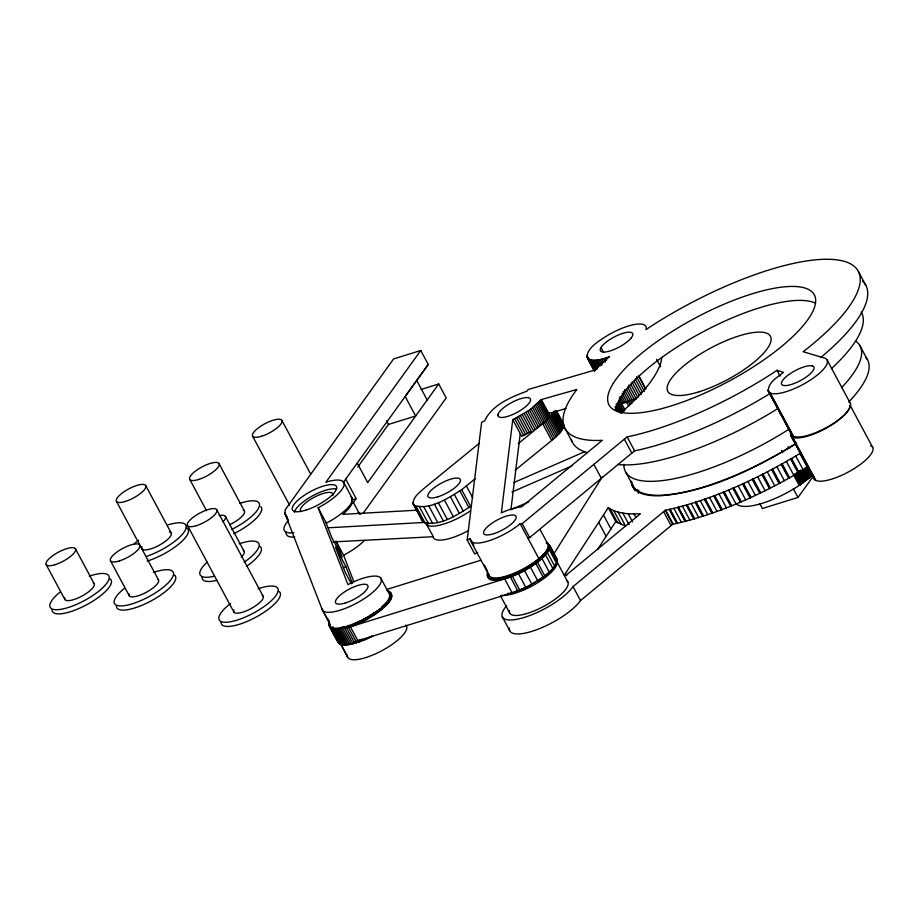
<?xml version="1.0" encoding="UTF-8"?>
<svg xmlns="http://www.w3.org/2000/svg" width="919" height="919" viewBox="0 0 919 919"><rect width="100%" height="100%" fill="white"/><g stroke="black" fill="none" stroke-linecap="round" stroke-linejoin="round"><path stroke-width="1.38" d="M848.926 401.821A33.268 10.224 -28.2 0 1 831.856 424.406A33.268 10.224 -28.2 0 1 793.671 436.353L791.891 435.055L768.353 391.23C767.675 382.511 777.623 377.238 783.47 372.379L776.957 370.334L771.719 373.838A166.362 51.131 -28.2 0 1 632.019 435.836L627.114 436.87L522.176 523.635L520.165 523.75A33.268 10.224 -28.2 0 1 487.587 541.211A33.268 10.224 -28.2 0 1 470.16 538.649L467.185 539.993L474.675 553.939L477.639 552.595M871.913 446.427A33.268 10.224 -28.2 0 1 853.337 469.138A33.268 10.224 -28.2 0 1 816.061 480.522L814.268 479.19L790.742 435.399L790.903 431.597M791.891 435.055L791.259 432.367M814.268 479.19L813.637 476.513M515.168 470.229L551.676 440.465C556.477 436.318 562.738 431.941 563.703 425.21L556.006 410.85M467.185 539.993L481.613 422.235L484.577 420.971C492.124 404.774 511.09 397.054 526.989 391.149L528.276 389.484L594.386 370.185L609.607 356.515C583.875 367.382 579.361 353.298 601.52 339.329A33.268 10.224 -28.2 0 1 638.762 324.005L640.003 323.993A33.268 10.224 -28.2 0 1 645.965 326.636L646.172 327.29A33.268 10.224 -28.2 0 1 646.011 329.611L651.582 325.9A166.362 51.131 -28.2 0 1 838.565 260.1A166.362 51.131 -28.2 0 1 804.849 350.403L803.114 351.724L823.252 357.721A33.268 10.224 -28.2 0 1 811.316 379.432A33.268 10.224 -28.2 0 1 770.478 393.091L768.353 391.23M638.36 493.365L638.625 490.264M386.968 590.423C401.614 598.062 369.484 615.983 363.729 619.291C357.514 621.945 327.405 637.453 329.278 621.233M337.698 639.796C338.812 649.193 352.942 643.564 358.617 642.117A34.933 10.741 -28.2 0 0 372.712 636.028M344.82 628.412C357.996 624.897 370.311 618.384 381.029 610.021C385.624 605.77 395.365 598.866 390.035 591.882M512.768 419.65L501.349 512.848L502.796 512.205A33.268 10.224 -28.2 0 1 521.567 506.909L602.255 440.316A166.362 51.131 -28.2 0 1 569.056 433.377L566.632 430.896A166.362 51.131 -28.2 0 1 576.879 389.461L541.176 399.627L529.505 410.127L512.768 419.65L521.739 436.399L531.366 431.425L522.383 414.687M510.907 509.861L520.246 433.607M661.852 357.434L661.37 360.237A156.942 48.236 -28.2 0 1 620.727 412.907M475.215 478.742L461.671 489.689L470.643 506.438C456.846 514.927 439.799 527.047 423.039 522.187L413.022 503.612C413.263 496.49 420.167 491.929 424.98 487.598L479.178 443.406M350.38 626.781L504.646 578.89C518.293 574.754 531.171 567.827 541.957 558.476C545.323 555.156 553.606 547.713 547.517 543.336M354.102 641.899L512.136 592.835L525.909 587.597L544.944 576.156L553.031 568.827L556.673 563.45L557.063 559.349L549.263 544.772M518.362 443.567L547.127 420.006L551.607 415.262L554.168 411.069L563.152 427.817M553.652 554.191L602.186 476.995M608.275 507.633L564.289 575.237L566.299 575.076L640.359 513.79C629.515 514.112 617.534 514.066 608.275 507.633L615.753 521.578L625.54 526.059L618.062 512.101M597.545 549.573L615.753 521.578M800.805 452.975C758.68 478.317 713.454 499.787 665.218 510.344L572.916 586.724A41.263 12.682 -28.2 0 1 522.704 617.901A41.263 12.682 -28.2 0 1 506.714 605.678M808.283 466.921C766.159 492.262 720.933 513.732 672.708 524.289L580.394 600.681A41.263 12.682 -28.2 0 1 538.143 629.17A41.263 12.682 -28.2 0 1 509.448 628.056M420.764 350.507L325.923 482.176A33.268 10.224 -28.2 0 1 343.855 485.818A33.268 10.224 -28.2 0 1 318.135 507.77L347.956 584.599A33.268 10.224 -28.2 0 1 381.167 578.821A33.268 10.224 -28.2 0 1 355.412 603.794A33.268 10.224 -28.2 0 1 322.201 609.573L284.924 513.549L285.292 509.654L393.585 358.938L420.764 350.507L428.243 364.452L343.235 482.498M428.243 364.452L405.187 396.468L415.652 415.997L388.473 424.44L357.836 466.955M352.896 503.164L356.17 498.615L345.693 479.086M363.051 513.399L446.197 397.938L438.708 383.981L367.692 482.624L357.215 463.084M759.703 503.509L762.379 508.494L797.991 497.443L812.982 476.639M549.367 412.631L548.666 413.584L565.978 408.53M539.212 401.925L548.195 418.673L550.86 415.411A33.268 10.224 -28.2 0 0 552.055 413.424M527.805 411.298L536.788 428.036L547.081 419.811L538.109 403.073M736.096 503.486A49.913 15.336 -28.2 0 0 797.416 486.611L812.81 475.043M527.655 537.695L529.666 537.592L634.604 450.827L639.498 449.793A166.362 51.131 -28.2 0 0 770.179 393.447M413.022 503.612L414.067 505.439C430.827 510.298 447.863 498.19 461.671 489.689M794.969 444.314C753.741 469.092 708.802 491.803 660.187 495.789A133.094 40.907 -28.2 0 1 631.858 484.933L631.112 482.303M333.769 542.394L336.09 541.268L343.58 555.225L353.861 581.716M513.778 482.601L584.668 451.734M511.963 492.021L572.135 465.83M511.757 509.321L528.85 501.877M636.12 398.984L626.792 402.465L616.063 404.406L620.647 412.953M343.384 567.666L345.923 566.609L352.414 583.335M617.488 403.475L626.724 401.798L636.005 398.478L628.803 385.05M421.051 389.472L438.708 383.981M352.08 499.89L356.17 498.615M386.842 589.424L481.039 560.176M416.698 510.206L342.787 514.341L343.614 513.652A33.268 10.224 -28.2 0 0 351.345 498.948M328.186 527.805L424.199 522.44M332.804 541.923L433.148 536.719A33.268 10.224 -28.2 0 0 468.483 530.562M787.721 446.921L790.455 447.771M790.742 435.399L792.867 437.272A33.268 10.224 -28.2 0 0 826.399 428.059A33.268 10.224 -28.2 0 0 849.857 405.601M561.98 422.166L563.06 423.165M390.207 592.789L390.782 593.272M423.039 522.187L412.941 502.865M858.472 271.656L865.962 285.614M859.724 345.314L867.203 359.272M827.157 360.087L850.339 403.338M850.201 405.497L872.74 447.507M776.957 370.334L780.07 376.147M770.191 392.953L793.384 436.203M769.766 392.735L792.959 435.985M768.043 389.886L780.633 413.366M781.954 415.836L791.225 433.136M768.135 390.586L792.362 435.56M792.592 437.122L815.762 480.338M792.155 436.916L815.325 480.132M790.432 434.055L799.036 450.115M800.357 452.573L813.602 477.271M790.524 434.767L814.739 479.695M799.909 453.515L807.387 467.472M807.594 467.679L811.959 475.812M807.468 467.782L811.833 475.927M806.721 466.737L811.707 476.031M805.802 467.507L810.799 476.812M804.895 468.288L809.88 477.581M804.757 468.391L809.742 477.696M804.63 468.506L809.616 477.811M803.654 469.287L808.64 478.581M795.728 456.008L803.217 469.965M802.689 470.068L807.675 479.362M802.551 470.172L807.537 479.477M802.402 470.287L807.399 479.592M800.759 469.896L806.365 480.361M799.737 470.677L805.354 481.142M799.587 470.792L805.055 481.361M791.558 458.512L799.048 472.458M798.37 471.677L803.976 482.142M791.098 458.776L798.588 472.722M790.65 459.041L798.129 472.998M797.301 472.446L802.907 482.912M797.141 472.561L802.758 483.026M796.991 472.665L802.597 483.13M795.877 473.434L801.483 483.899M794.763 474.204L800.38 484.669M794.602 474.307L800.208 484.772M781.506 450.31L782.816 452.734M794.441 474.422L800.058 484.887M786.4 461.464L799.254 485.404M782.149 463.9L789.628 477.846M781.678 464.152L789.168 478.098M781.219 464.417L788.697 478.362M793.304 488.713L797.991 497.443M776.9 466.76L784.389 480.706M772.592 469.104L780.07 483.061M772.121 469.356L779.599 483.302M771.661 469.609L779.14 483.555M767.296 471.861L774.774 485.818M762.942 474.124L770.421 488.081M762.471 474.353L769.95 488.311M762 474.606L769.479 488.552M757.612 476.754L765.09 490.712M753.235 478.925L760.714 492.871M752.764 479.144L760.243 493.101M752.282 479.385L759.772 493.331M747.894 481.43L755.384 495.375M743.505 483.486L750.995 497.432M743.034 483.693L750.513 497.65M742.563 483.922L750.042 497.868M738.187 485.852L745.665 499.798M733.81 487.794L741.3 501.74M733.339 487.989L740.829 501.935M732.868 488.196L740.346 502.142M728.526 489.999L736.016 503.957M656.625 359.421L660.554 366.75M724.183 491.814L731.662 505.772M723.724 491.998L731.202 505.955M723.253 492.193L730.731 506.151M718.957 493.871L726.447 507.816M714.672 495.548L722.15 509.505M714.212 495.72L721.691 509.666M713.741 495.904L721.231 509.85M709.525 497.432L717.004 511.389M705.298 498.983L712.776 512.928M638.602 375.492L645.804 388.921M704.85 499.132L712.328 513.078M638.406 375.607L645.609 389.036M704.391 499.293L711.88 513.25M636.522 376.675L644.368 391.322M635.259 378.927L642.45 392.356M700.267 500.683L707.745 514.629M633.972 381.132L641.175 394.561M632.031 382.086L639.233 395.515M696.12 502.084L703.598 516.03M695.683 502.211L703.161 516.168M695.235 502.36L702.713 516.317M630.744 384.199L637.947 397.628M691.214 503.601L698.693 517.546M627.539 387.06L634.087 399.271M626.298 389.013L632.192 399.995M687.171 504.841L694.649 518.798M686.746 504.956L694.224 518.913M624.438 389.679L630.331 400.673M686.309 505.094L693.788 519.051M630.423 401.258L631.732 403.705M600.969 347.543L603.622 352.482M605.311 358.019L606.551 360.34M623.266 391.505L628.504 401.27M628.585 401.89L629.894 404.337M603.53 358.548L605.403 362.04M622.14 393.263L626.724 401.798M626.792 402.465L628.757 406.129M682.403 506.174L689.893 520.12M601.819 359.019L603.68 362.5M621.726 396.158L625 402.269M600.153 359.409L602.646 364.062M620.072 396.56L623.346 402.66M678.486 507.254L685.976 521.211M678.084 507.357L685.563 521.314M598.568 359.72L601.681 365.544M619.142 398.088L621.761 402.981M677.659 507.472L685.137 521.429M621.738 403.751L625.012 409.851M597.063 359.972L600.176 365.785M618.946 400.776L620.245 403.223M620.199 404.027L624.127 411.356M595.627 360.133L598.751 365.946M618.728 404.234L622.657 411.551M673.891 508.391L681.381 522.337M594.294 360.225L598.039 367.198M617.35 404.36L621.933 412.907M593.054 360.237L597.419 368.37M591.916 360.168L596.902 369.461M616.178 406.83L618.797 411.712M590.871 360.018L595.857 369.323M589.952 359.8L595.558 370.265M615.087 406.726L617.706 411.609M670.112 509.31L677.602 523.267M669.721 509.402L677.2 523.348M586.862 355.458L588.849 359.157M589.136 359.501L595.098 370.621M615.454 409.047L616.775 411.517M669.319 509.494L676.798 523.451M586.804 356.227L594.398 370.254M587.861 358.686L594.49 371.046M586.885 356.94L594.375 371.184M627.114 436.87L634.604 450.827M665.712 510.24L673.19 524.198M665.218 510.344L672.708 524.289M663.633 511.653L671.111 525.611M624.369 439.225L631.847 453.17M637.223 489.758L638.475 492.09M625.873 472.4L633.363 486.346M631.858 484.933L634.972 490.746M634.018 513.951L635.891 517.443M628.171 513.721L632.536 521.866M622.841 513.112L629.078 524.738M593.869 464.359L601.348 478.317M613.835 510.723L621.324 524.68M610.205 508.977L617.683 522.922M556.351 410.621L563.623 424.452L563.404 423.774M556.167 410.667L562.589 422.625M555.961 411.666L563.657 426.014M564.829 428.07L572.307 442.028M555.133 411.344L563.462 426.887M553.72 412.057L562.704 428.794M553.146 413.079L562.118 429.816M552.434 414.147L561.417 430.896M551.607 415.262L560.59 432.01M550.653 416.41L559.637 433.148M603.473 515.008L610.951 528.965M541.176 399.627L550.159 416.364L541.107 399.731M549.596 417.582L558.568 434.319M540.211 400.81L549.194 417.559M548.413 418.777L557.396 435.526M547.127 420.006L556.11 436.743M536.891 404.234L545.875 420.971M545.748 421.235L554.731 437.972M598.671 522.394L606.149 536.34M535.593 405.405L544.565 422.143M544.266 422.476L553.249 439.213M534.192 406.577L543.163 423.326M542.692 423.716L551.676 440.465M532.71 407.772L541.682 424.509M531.148 408.955L540.119 425.692M529.505 410.127L538.488 426.875M526.047 412.447L535.03 429.196L533.215 430.322L524.244 413.584M520.499 415.756L529.482 432.504M518.592 416.789L527.563 433.538M516.65 417.789L525.634 434.538M514.709 418.742L523.692 435.491M573.008 586.586L580.486 600.544M565.484 573.41L566.724 575.731M549.585 545.404L557.063 559.349M539.97 529.367L548.769 545.668M549.746 547.678L557.224 561.635M556.776 561.44L567.908 582.198M549.183 549.505L556.673 563.45M547.379 552.606L554.858 566.563M545.553 554.881L553.031 568.827M541.957 558.476L549.436 572.434M522.176 523.635L529.666 537.592M520.165 523.75L538.867 558.626M537.466 562.21L544.944 576.156M535.8 563.45L543.278 577.396M530.389 567.103L537.868 581.061M524.519 570.55L532.009 584.495M416.721 380.455L427.197 399.983M518.431 573.64L525.909 587.597M466.37 485.967L472.78 497.926M512.354 576.27L519.832 590.228M510.367 577.029L517.845 590.986M459.937 490.93L468.92 507.667M504.646 578.89L512.136 592.835M454.388 494.537L463.36 511.286M450.448 496.823L459.431 513.56M470.16 538.649L473.905 545.622M484.244 564.909L487.541 571.067M500.464 595.776L509.62 612.87M470.539 540.705L489.241 575.581M444.371 499.947L453.343 516.685M502.256 616.741L509.746 630.698M438.283 502.613L447.254 519.35M434.331 504.083L443.303 520.82M386.508 420.776L388.473 424.44M428.736 505.76L437.72 522.509M423.739 506.771L432.711 523.508M419.523 507.047L428.507 523.796M433.113 536.305L425.669 522.773A33.268 10.224 -28.2 0 0 470.08 511.021M416.261 506.599L425.233 523.348M343.591 482.211L351.828 497.57M351.782 499.465L359.582 514.008A33.268 10.224 -28.2 0 0 358.261 512.446M390.495 592.433L391.563 594.455M391 593.754L391.747 595.144M391.057 594.513L391.804 595.903M388.748 590.997L389.495 592.387M390.977 595.34L391.724 596.73M390.759 596.224L391.505 597.614M380.857 578.235L389.093 593.582M390.414 597.155L391.161 598.556M389.943 598.143L390.69 599.544M389.334 599.188L390.081 600.578M388.611 600.268L389.357 601.658M387.749 601.382L388.496 602.784M386.773 602.531L387.531 603.932M385.693 603.714L386.439 605.116M384.487 604.92L385.233 606.31M383.189 606.138L383.935 607.539M281.823 420.293L310.737 474.204M381.776 607.379L382.522 608.769M380.282 608.619L381.029 610.021M378.697 609.871L379.444 611.261M377.031 611.112L377.778 612.502M375.285 612.341L376.032 613.743M318.135 507.77L326.371 523.129A33.268 10.224 -28.2 0 0 350.84 496.582M373.482 613.559L374.228 614.96M345.923 566.609L335.458 547.069L345.441 572.801L351.334 583.795M371.609 614.765L372.356 616.167M369.702 615.948L370.449 617.338M367.738 617.097L368.485 618.487M365.751 618.211L366.497 619.601M363.729 619.291L364.475 620.681M361.695 620.325L362.442 621.715M359.651 621.313L360.397 622.703M357.617 622.243L358.364 623.633M355.584 623.116L356.331 624.518M353.574 623.944L354.32 625.334M252.645 436.261L289.611 505.209M351.586 624.69L352.333 626.092M349.634 625.379L358.617 642.117M356.733 642.714L347.727 626M284.752 512.894L287.279 517.615M345.866 626.551L354.849 643.3M284.924 513.549L288.348 519.959M344.074 627.022L353.057 643.759M342.35 627.424L351.322 644.162M340.696 627.734L349.679 644.483M339.122 627.976L348.106 644.724M337.641 628.136L346.624 644.874M336.262 628.217L345.234 644.954M334.976 628.217L343.947 644.954M333.792 628.125L342.764 644.874M332.724 627.964L341.696 644.701M322.018 608.906L329.496 622.864L327.957 618.901M340.593 643.553L347.635 657.005A33.268 10.224 -28.2 0 0 382.763 650.204A33.268 10.224 -28.2 0 0 405.865 625.138M322.201 609.573L330.426 624.92M331.77 627.711L347.635 657.005M330.943 627.39L339.915 644.127M328.634 623.875L336.974 639.417M330.231 626.988L339.214 643.725M328.692 624.633L338.629 643.254M328.876 625.334L338.181 642.691M218.963 463.498L244.397 510.941M225.373 516.329L244.075 551.216M216.723 509.677L263.098 596.178M189.785 479.465L206.511 510.677M187.545 525.634L233.92 612.134M145.684 485.473L171.118 532.905M116.495 501.429L158.436 579.832M110.544 560.912L129.246 595.788M75.404 548.723L94.106 583.599M46.214 564.68L64.916 599.567M336.09 541.268L342.201 557.006L331.725 537.477L325.625 521.739M346.417 653.673L347.451 656.35M855.922 341.305A133.094 40.907 -28.2 0 1 841.528 387.692M789.065 429.173A133.094 40.907 -28.2 0 1 623.932 464.371M865.549 357.123A133.094 40.907 -28.2 0 1 849.007 401.649M796.543 443.13A133.094 40.907 -28.2 0 1 631.56 481.246M566.552 580.67A32.935 10.12 -28.2 0 1 542.819 606.85A32.935 10.12 -28.2 0 1 509.39 610.756M870.603 445.646A33.268 10.224 -28.2 0 1 871.327 446.002M615.362 410.012A116.472 35.795 -28.2 0 1 618.809 400.638L620.819 397.18A116.472 35.795 -28.2 0 1 759.519 307.796L765.699 305.97A116.472 35.795 -28.2 0 1 815.475 303.155M862.596 281.088A166.362 51.131 -28.2 0 1 820.713 357.583M587.436 452.585A166.362 51.131 -28.2 0 1 571.446 439.948M546.38 542.681A33.268 10.224 -28.2 0 1 524.347 568.356A33.268 10.224 -28.2 0 1 488.862 574.272M861.241 312.035A149.728 46.019 -28.2 0 1 831.339 368.703M778.416 408.243A149.728 46.019 -28.2 0 1 618.2 464.52M294.723 537.006A33.268 10.224 -28.2 0 1 286.223 532.158M293.885 532.664A33.268 10.224 -28.2 0 1 287.969 521.119M186.293 527.747A33.268 10.224 -28.2 0 1 179.653 543.347A33.268 10.224 -28.2 0 1 147.235 561.084M168.062 524.887A33.268 10.224 -28.2 0 1 184.271 531.871A33.268 10.224 -28.2 0 1 146.81 556.305M134.3 543.795A33.268 10.224 -28.2 0 1 138.574 540.246M169.441 531.952A16.634 5.112 -28.2 0 1 158.861 545.438A16.634 5.112 -28.2 0 1 141.974 546.621M262.271 595.489A16.634 5.112 -28.2 0 1 249.876 609.205A16.634 5.112 -28.2 0 1 233.954 609.883M278.285 591.009A33.268 10.224 -28.2 0 1 256.378 616.925A33.268 10.224 -28.2 0 1 221.042 622.324M258.228 588.734A33.268 10.224 -28.2 0 1 274.161 597.809A33.268 10.224 -28.2 0 1 228.785 622.037A33.268 10.224 -28.2 0 1 230.566 603.519M260.801 506.622A33.268 10.224 -28.2 0 1 233.817 533.698M239.526 503.509A33.268 10.224 -28.2 0 1 259.25 506.564A33.268 10.224 -28.2 0 1 231.577 529.516M243.167 510.102A16.634 5.112 -28.2 0 1 229.716 524.68M93.278 582.922A16.634 5.112 -28.2 0 1 81.366 596.385A16.634 5.112 -28.2 0 1 64.789 597.764M89.235 576.167A33.268 10.224 -28.2 0 1 105.478 584.875A33.268 10.224 -28.2 0 1 60.769 609.331A33.268 10.224 -28.2 0 1 60.045 592.135M109.958 578.821A33.268 10.224 -28.2 0 1 86.42 604.874A33.268 10.224 -28.2 0 1 52.038 609.745M157.608 579.142A16.634 5.112 -28.2 0 1 145.696 592.617A16.634 5.112 -28.2 0 1 129.119 593.984M153.565 572.399A33.268 10.224 -28.2 0 1 169.808 581.095A33.268 10.224 -28.2 0 1 125.099 605.552A33.268 10.224 -28.2 0 1 124.375 588.355M175.265 576.029A33.268 10.224 -28.2 0 1 148.821 602.106A33.268 10.224 -28.2 0 1 116.368 605.977M174.288 575.053A33.268 10.224 -28.2 0 1 174.84 575.512M219.113 515.639A16.634 5.112 -28.2 0 1 223.087 521.705M239.204 543.784A33.268 10.224 -28.2 0 1 259.078 544.151A33.268 10.224 -28.2 0 1 244.19 562.187M214.472 576.167A33.268 10.224 -28.2 0 1 207.257 562.095M243.248 550.527A16.634 5.112 -28.2 0 1 241.226 557.155M259.928 546.437A33.268 10.224 -28.2 0 1 246.441 566.38M216.723 580.36A33.268 10.224 -28.2 0 1 202.019 577.362M546.323 543.255A34.485 10.603 -28.2 0 1 525.438 569.883A34.485 10.603 -28.2 0 1 487.817 576.029M546.403 542.176A34.485 10.603 -28.2 0 1 520.705 570.619A34.485 10.603 -28.2 0 1 487.69 572.02M556.454 560.441A34.037 10.465 -28.2 0 1 556.432 561.98M555.88 563.761A34.037 10.465 -28.2 0 1 554.835 565.736M554.123 566.782A34.037 10.465 -28.2 0 1 537.569 580.911M535.697 582.06A34.037 10.465 -28.2 0 1 533.79 583.186M531.848 584.266A34.037 10.465 -28.2 0 1 519.993 589.849M518.052 590.584A34.037 10.465 -28.2 0 1 514.295 591.859M512.492 592.399A34.037 10.465 -28.2 0 1 510.746 592.858M509.057 593.237A34.037 10.465 -28.2 0 1 507.449 593.559M556.259 560.016A34.037 10.465 -28.2 0 1 539.235 581.727A34.037 10.465 -28.2 0 1 501.464 595.328M361.799 639.279A34.933 10.741 -28.2 0 1 357.859 640.727M389.392 594.168A33.268 10.224 -28.2 0 1 389.576 594.834M389.633 595.558A33.268 10.224 -28.2 0 1 389.357 597.178M389.024 598.074A33.268 10.224 -28.2 0 1 388.576 599.016M388.002 600.004A33.268 10.224 -28.2 0 1 387.313 601.026M386.497 602.094A33.268 10.224 -28.2 0 1 382.155 606.62M374.642 612.525A33.268 10.224 -28.2 0 1 369.323 615.96M365.555 618.108A33.268 10.224 -28.2 0 1 363.637 619.142M343.269 626.896A33.268 10.224 -28.2 0 1 341.696 627.195M333.195 627.183A33.268 10.224 -28.2 0 1 332.402 626.873M372.62 635.879A33.268 10.224 -28.2 0 1 362.948 640.313M361.052 641.037A33.268 10.224 -28.2 0 1 359.191 641.692M355.607 642.806A33.268 10.224 -28.2 0 1 352.253 643.633M350.679 643.943A33.268 10.224 -28.2 0 1 347.773 644.322M342.167 643.932A33.268 10.224 -28.2 0 1 341.374 643.622M364.475 540.395A33.268 10.224 -28.2 0 1 343.58 555.225M300.846 511.435A18.3 5.629 -28.2 0 1 315.665 496.536A18.3 5.629 -28.2 0 1 332.85 495.559M294.425 512.262A24.951 7.674 -28.2 0 1 312.426 495.927A24.951 7.674 -28.2 0 1 336.699 489.126M358.341 512.63A33.268 10.224 -28.2 0 1 360.799 514.307M497.926 414.974L497.914 415.388A18.3 5.629 -28.2 0 0 507.368 416.479L508.356 416.181A18.3 5.629 -28.2 0 0 530.504 400.512L530.585 400.064A18.3 5.629 -28.2 0 0 522.095 398.283L521.142 398.547A18.3 5.629 -28.2 0 0 497.926 414.974M613.341 383.223L611.33 386.681A116.472 35.795 -28.2 0 0 677.625 403.82L684.127 401.523A116.472 35.795 -28.2 0 0 808.789 318.284A116.472 35.795 -28.2 0 0 758.221 292.012L752.029 293.839A116.472 35.795 -28.2 0 0 613.341 383.223M631.296 337.824L630.813 338.422A18.3 5.629 -28.2 0 1 622.025 345.441L621.003 346.049A18.3 5.629 -28.2 0 1 601.531 351.701A18.3 5.629 -28.2 0 1 608.125 340.685L609.067 340.041A18.3 5.629 -28.2 0 1 627.895 332.218A18.3 5.629 -28.2 0 1 631.296 337.824M812.293 365.911L811.776 365.796A18.3 5.629 -28.2 0 0 783.643 379.145A18.3 5.629 -28.2 0 0 797.301 382.166A18.3 5.629 -28.2 0 0 812.293 365.911M699.313 391.712A58.23 17.898 -28.2 0 0 770.685 336.802A58.23 17.898 -28.2 0 0 687.401 362.936A58.23 17.898 -28.2 0 0 699.313 391.712M493.962 533.64A18.3 5.629 -28.2 0 0 516.018 516.386A18.3 5.629 -28.2 0 0 489.609 524.921A18.3 5.629 -28.2 0 0 493.962 533.64M261.467 436.272A16.634 5.112 -28.2 0 0 281.984 420.592A16.634 5.112 -28.2 0 0 258.262 427.955A16.634 5.112 -28.2 0 0 261.467 436.272M125.317 501.452A16.634 5.112 -28.2 0 0 145.834 485.772A16.634 5.112 -28.2 0 0 122.112 493.135A16.634 5.112 -28.2 0 0 125.317 501.452M196.367 525.657A16.634 5.112 -28.2 0 0 216.873 509.965A16.634 5.112 -28.2 0 0 193.151 517.328A16.634 5.112 -28.2 0 0 196.367 525.657M198.607 479.488A16.634 5.112 -28.2 0 0 219.113 463.796A16.634 5.112 -28.2 0 0 195.391 471.16A16.634 5.112 -28.2 0 0 198.607 479.488M437.995 496.765A18.3 5.629 -28.2 0 0 460.339 479.511A18.3 5.629 -28.2 0 0 434.101 487.805A18.3 5.629 -28.2 0 0 437.995 496.765M55.037 564.703A16.634 5.112 -28.2 0 0 75.553 549.022A16.634 5.112 -28.2 0 0 51.832 556.386A16.634 5.112 -28.2 0 0 55.037 564.703M119.367 560.935A16.634 5.112 -28.2 0 0 139.883 545.243A16.634 5.112 -28.2 0 0 116.162 552.606A16.634 5.112 -28.2 0 0 119.367 560.935M305.774 510.171A24.951 7.674 -28.2 0 0 336.526 486.645A24.951 7.674 -28.2 0 0 300.938 497.707A24.951 7.674 -28.2 0 0 305.774 510.171M345.349 602.99A18.3 5.629 -28.2 0 0 367.899 585.736A18.3 5.629 -28.2 0 0 341.799 593.858A18.3 5.629 -28.2 0 0 345.349 602.99"/></g></svg>
